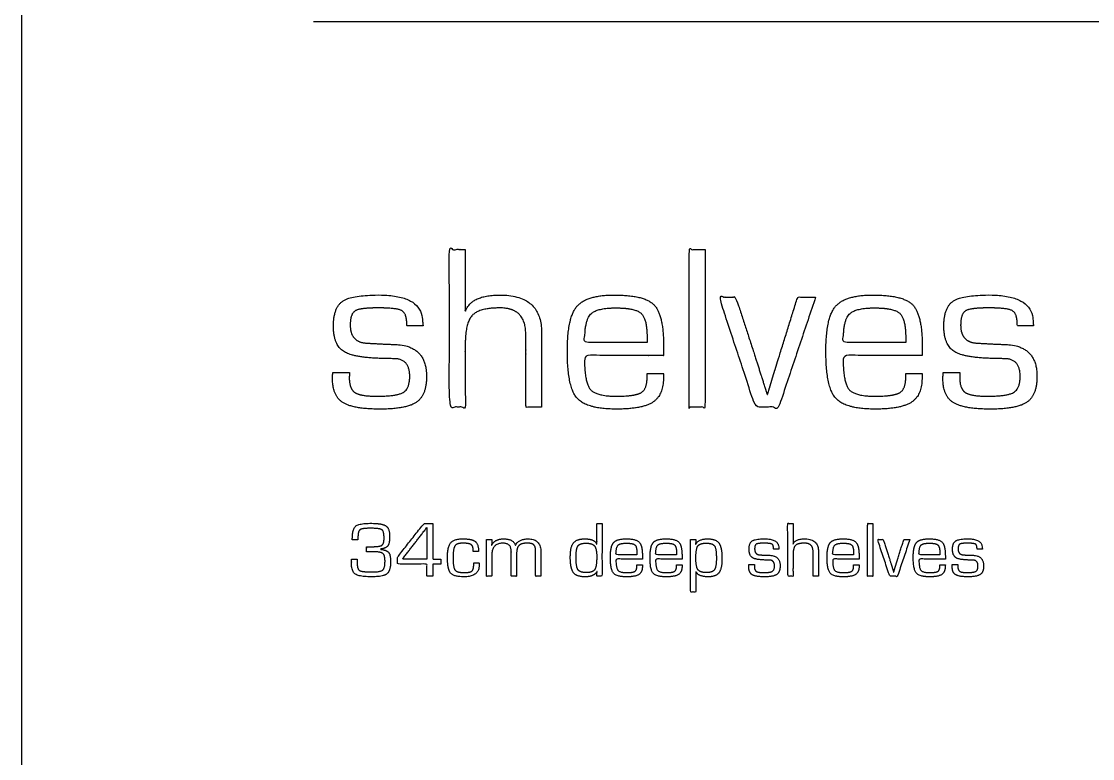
# Model space of a CAD drawing. Header units: millimetres. Extents: x -2385 to 1268, y -2691 to 4654.
# Drawn here: x -2336 to -1322, y 2230 to 2927 of the extents above; entities that cross this region are included whole.
import ezdxf

# ---------------------------------------------------------------- set-up
doc = ezdxf.new("R2010")
doc.units = ezdxf.units.MM
doc.header["$MEASUREMENT"] = 0
doc.layers.add('DEFAULT', color=7, linetype='Continuous')
doc.layers.add('LAYER 01', color=1, linetype='Continuous')

msp = doc.modelspace()

# ---------------------------------------------------------------- linework, layer by layer
at = {"layer": 'DEFAULT'}
msp.add_open_spline([(-2059.3, 2926.6, 5.2), (-884.3, 2926.6, 5.2), (290.7, 2926.6, 5.2)], degree=2, dxfattribs=at)
at = {"layer": 'LAYER 01'}
msp.add_lwpolyline([(-2335.8, 1532.4), (1267.8, 1532.4), (1267.8, 4654.2), (-2335.8, 4654.2), (-2335.8, 1532.4)], dxfattribs=at)
for points, knots in [([(-1915.9, 2711, 5.2), (-1923.4, 2711, 5.2), (-1930.9, 2711, 5.2), (-1930.9, 2636.4, 5.2), (-1930.9, 2561.9, 5.2), (-1923.4, 2561.9, 5.2), (-1915.9, 2561.9, 5.2), (-1915.9, 2591.2, 5.2), (-1915.9, 2620.5, 5.2), (-1915.9, 2641.5, 5.2), (-1909.3, 2648.6, 5.2), (-1902.7, 2655.7, 5.2), (-1883.1, 2655.7, 5.2), (-1858.7, 2655.7, 5.2), (-1858.7, 2631.4, 5.2), (-1858.7, 2629.9, 5.2), (-1858.7, 2628.4, 5.2), (-1858.7, 2595.2, 5.2), (-1858.7, 2561.9, 5.2), (-1851.2, 2561.9, 5.2), (-1843.7, 2561.9, 5.2), (-1843.7, 2595.2, 5.2), (-1843.7, 2628.4, 5.2), (-1843.7, 2630.5, 5.2), (-1843.7, 2632.7, 5.2), (-1843.7, 2667.9, 5.2), (-1883.1, 2667.9, 5.2), (-1909.8, 2667.9, 5.2), (-1915.6, 2652.9, 5.2), (-1915.7, 2653, 5.2), (-1915.9, 2653.1, 5.2), (-1915.9, 2682.1, 5.2), (-1915.9, 2711, 5.2)], [-16, -16, -16, -15, -15, -14, -14, -13, -13, -12, -12, -11, -11, -10, -10, -9, -9, -8, -8, -7, -7, -6, -6, -5, -5, -4, -4, -3, -3, -2, -2, -1, -1, 0, 0, 0]), ([(-1689, 2711, 5.2), (-1696.5, 2711, 5.2), (-1704, 2711, 5.2), (-1704, 2636.4, 5.2), (-1704, 2561.9, 5.2), (-1696.5, 2561.9, 5.2), (-1689, 2561.9, 5.2), (-1689, 2636.4, 5.2), (-1689, 2711, 5.2)], [-4, -4, -4, -3, -3, -2, -2, -1, -1, 0, 0, 0]), ([(-1955.8, 2638.8, 5.2), (-1956, 2640.7, 5.2), (-1956.2, 2642.6, 5.2), (-1956.2, 2667.9, 5.2), (-1997.5, 2667.9, 5.2), (-2023.3, 2667.9, 5.2), (-2031.9, 2662, 5.2), (-2040.6, 2656.1, 5.2), (-2040.6, 2638.3, 5.2), (-2040.6, 2619.6, 5.2), (-2029.5, 2613.7, 5.2), (-2018.5, 2607.7, 5.2), (-1983.5, 2607.7, 5.2), (-1968.4, 2607.7, 5.2), (-1968.4, 2591.1, 5.2), (-1968.4, 2579.5, 5.2), (-1974.4, 2575.9, 5.2), (-1980.4, 2572.2, 5.2), (-1999.5, 2572.2, 5.2), (-2015, 2572.2, 5.2), (-2020.3, 2575.7, 5.2), (-2025.6, 2579.2, 5.2), (-2025.6, 2589.7, 5.2), (-2025.5, 2592.2, 5.2), (-2025.5, 2594.7, 5.2), (-2033.4, 2594.7, 5.2), (-2041.2, 2594.7, 5.2), (-2041.4, 2591.9, 5.2), (-2041.5, 2589.1, 5.2), (-2041.5, 2572.5, 5.2), (-2031.8, 2566.3, 5.2), (-2022.1, 2560, 5.2), (-1996.4, 2560, 5.2), (-1971.3, 2560, 5.2), (-1961.9, 2566.6, 5.2), (-1952.5, 2573.3, 5.2), (-1952.5, 2591, 5.2), (-1952.5, 2619.5, 5.2), (-1981, 2621, 5.2), (-1988.9, 2621.4, 5.2), (-1996.7, 2621.7, 5.2), (-2003, 2622.1, 5.2), (-2009.2, 2622.4, 5.2), (-2024.7, 2623.2, 5.2), (-2024.7, 2639.4, 5.2), (-2024.7, 2650, 5.2), (-2020.1, 2652.9, 5.2), (-2015.5, 2655.7, 5.2), (-1998.4, 2655.7, 5.2), (-1980, 2655.7, 5.2), (-1975.5, 2652.9, 5.2), (-1971.1, 2650.2, 5.2), (-1971.1, 2638.8, 5.2), (-1963.5, 2638.8, 5.2), (-1955.8, 2638.8, 5.2)], [-27, -27, -27, -26, -26, -25, -25, -24, -24, -23, -23, -22, -22, -21, -21, -20, -20, -19, -19, -18, -18, -17, -17, -16, -16, -15, -15, -14, -14, -13, -13, -12, -12, -11, -11, -10, -10, -9, -9, -8, -8, -7, -7, -6, -6, -5, -5, -4, -4, -3, -3, -2, -2, -1, -1, 0, 0, 0]), ([(-1743.8, 2593.8, 5.2), (-1743.8, 2592.1, 5.2), (-1743.8, 2590.5, 5.2), (-1743.8, 2579.1, 5.2), (-1749.3, 2575.7, 5.2), (-1754.8, 2572.2, 5.2), (-1773.2, 2572.2, 5.2), (-1792.6, 2572.2, 5.2), (-1797.9, 2579, 5.2), (-1803.2, 2585.9, 5.2), (-1803.2, 2610.7, 5.2), (-1765.7, 2610.7, 5.2), (-1728.2, 2610.7, 5.2), (-1728.2, 2614.8, 5.2), (-1728.2, 2618.9, 5.2), (-1728.2, 2649.1, 5.2), (-1737.2, 2658.5, 5.2), (-1746.1, 2667.9, 5.2), (-1774.9, 2667.9, 5.2), (-1801.2, 2667.9, 5.2), (-1810.3, 2657.1, 5.2), (-1819.3, 2646.4, 5.2), (-1819.3, 2615, 5.2), (-1819.3, 2581.2, 5.2), (-1810.4, 2570.6, 5.2), (-1801.4, 2560, 5.2), (-1772.7, 2560, 5.2), (-1748.1, 2560, 5.2), (-1738.2, 2566.7, 5.2), (-1728.4, 2573.3, 5.2), (-1728.4, 2589.9, 5.2), (-1728.3, 2591.8, 5.2), (-1728.2, 2593.8, 5.2), (-1736, 2593.8, 5.2), (-1743.8, 2593.8, 5.2)], [-17, -17, -17, -16, -16, -15, -15, -14, -14, -13, -13, -12, -12, -11, -11, -10, -10, -9, -9, -8, -8, -7, -7, -6, -6, -5, -5, -4, -4, -3, -3, -2, -2, -1, -1, 0, 0, 0]), ([(-1584.4, 2666, 5.2), (-1592.9, 2666, 5.2), (-1601.4, 2666, 5.2), (-1610.3, 2637.6, 5.2), (-1619.1, 2609.2, 5.2), (-1621.9, 2600.3, 5.2), (-1624.6, 2591.5, 5.2), (-1625.9, 2587.1, 5.2), (-1627.2, 2582.6, 5.2), (-1628.6, 2578.2, 5.2), (-1629.9, 2573.8, 5.2), (-1630.1, 2573.8, 5.2), (-1630.3, 2573.8, 5.2), (-1631.7, 2578.2, 5.2), (-1633.1, 2582.7, 5.2), (-1634.5, 2587.2, 5.2), (-1635.9, 2591.6, 5.2), (-1638.7, 2600.5, 5.2), (-1641.6, 2609.4, 5.2), (-1650.8, 2637.7, 5.2), (-1660, 2666, 5.2), (-1667.9, 2666, 5.2), (-1675.7, 2666, 5.2), (-1658.5, 2613.9, 5.2), (-1641.2, 2561.9, 5.2), (-1630.2, 2561.9, 5.2), (-1619.3, 2561.9, 5.2), (-1601.9, 2613.9, 5.2), (-1584.4, 2666, 5.2)], [-14, -14, -14, -13, -13, -12, -12, -11, -11, -10, -10, -9, -9, -8, -8, -7, -7, -6, -6, -5, -5, -4, -4, -3, -3, -2, -2, -1, -1, 0, 0, 0]), ([(-1499.1, 2593.8, 5.2), (-1499.1, 2592.1, 5.2), (-1499.1, 2590.5, 5.2), (-1499.1, 2579.1, 5.2), (-1504.6, 2575.7, 5.2), (-1510.1, 2572.2, 5.2), (-1528.5, 2572.2, 5.2), (-1547.9, 2572.2, 5.2), (-1553.2, 2579, 5.2), (-1558.5, 2585.9, 5.2), (-1558.5, 2610.7, 5.2), (-1521, 2610.7, 5.2), (-1483.5, 2610.7, 5.2), (-1483.5, 2614.8, 5.2), (-1483.5, 2618.9, 5.2), (-1483.5, 2649.1, 5.2), (-1492.5, 2658.5, 5.2), (-1501.4, 2667.9, 5.2), (-1530.2, 2667.9, 5.2), (-1556.6, 2667.9, 5.2), (-1565.6, 2657.1, 5.2), (-1574.7, 2646.4, 5.2), (-1574.7, 2615, 5.2), (-1574.7, 2581.2, 5.2), (-1565.7, 2570.6, 5.2), (-1556.7, 2560, 5.2), (-1528, 2560, 5.2), (-1503.4, 2560, 5.2), (-1493.5, 2566.7, 5.2), (-1483.7, 2573.3, 5.2), (-1483.7, 2589.9, 5.2), (-1483.6, 2591.8, 5.2), (-1483.5, 2593.8, 5.2), (-1491.3, 2593.8, 5.2), (-1499.1, 2593.8, 5.2)], [-17, -17, -17, -16, -16, -15, -15, -14, -14, -13, -13, -12, -12, -11, -11, -10, -10, -9, -9, -8, -8, -7, -7, -6, -6, -5, -5, -4, -4, -3, -3, -2, -2, -1, -1, 0, 0, 0]), ([(-1378.3, 2638.8, 5.2), (-1378.5, 2640.7, 5.2), (-1378.7, 2642.6, 5.2), (-1378.7, 2667.9, 5.2), (-1420, 2667.9, 5.2), (-1445.8, 2667.9, 5.2), (-1454.4, 2662, 5.2), (-1463.1, 2656.1, 5.2), (-1463.1, 2638.3, 5.2), (-1463.1, 2619.6, 5.2), (-1452, 2613.7, 5.2), (-1441, 2607.7, 5.2), (-1406, 2607.7, 5.2), (-1390.9, 2607.7, 5.2), (-1390.9, 2591.1, 5.2), (-1390.9, 2579.5, 5.2), (-1396.9, 2575.9, 5.2), (-1402.9, 2572.2, 5.2), (-1422, 2572.2, 5.2), (-1437.5, 2572.2, 5.2), (-1442.8, 2575.7, 5.2), (-1448.1, 2579.2, 5.2), (-1448.1, 2589.7, 5.2), (-1448, 2592.2, 5.2), (-1448, 2594.7, 5.2), (-1455.9, 2594.7, 5.2), (-1463.7, 2594.7, 5.2), (-1463.9, 2591.9, 5.2), (-1464, 2589.1, 5.2), (-1464, 2572.5, 5.2), (-1454.3, 2566.3, 5.2), (-1444.6, 2560, 5.2), (-1418.9, 2560, 5.2), (-1393.8, 2560, 5.2), (-1384.4, 2566.6, 5.2), (-1375, 2573.3, 5.2), (-1375, 2591, 5.2), (-1375, 2619.5, 5.2), (-1403.5, 2621, 5.2), (-1411.4, 2621.4, 5.2), (-1419.2, 2621.7, 5.2), (-1425.5, 2622.1, 5.2), (-1431.7, 2622.4, 5.2), (-1447.2, 2623.2, 5.2), (-1447.2, 2639.4, 5.2), (-1447.2, 2650, 5.2), (-1442.6, 2652.9, 5.2), (-1438, 2655.7, 5.2), (-1420.9, 2655.7, 5.2), (-1402.5, 2655.7, 5.2), (-1398, 2652.9, 5.2), (-1393.6, 2650.2, 5.2), (-1393.6, 2638.8, 5.2), (-1386, 2638.8, 5.2), (-1378.3, 2638.8, 5.2)], [-27, -27, -27, -26, -26, -25, -25, -24, -24, -23, -23, -22, -22, -21, -21, -20, -20, -19, -19, -18, -18, -17, -17, -16, -16, -15, -15, -14, -14, -13, -13, -12, -12, -11, -11, -10, -10, -9, -9, -8, -8, -7, -7, -6, -6, -5, -5, -4, -4, -3, -3, -2, -2, -1, -1, 0, 0, 0]), ([(-1743.8, 2622.9, 5.2), (-1743.8, 2625.4, 5.2), (-1743.9, 2627.9, 5.2), (-1743.9, 2645.3, 5.2), (-1749.5, 2650.5, 5.2), (-1755, 2655.7, 5.2), (-1773.4, 2655.7, 5.2), (-1792, 2655.7, 5.2), (-1797.5, 2649.6, 5.2), (-1803, 2643.5, 5.2), (-1803, 2622.9, 5.2), (-1773.4, 2622.9, 5.2), (-1743.8, 2622.9, 5.2)], [0, 0, 0, 1, 1, 2, 2, 3, 3, 4, 4, 5, 5, 6, 6, 6]), ([(-1499.1, 2622.9, 5.2), (-1499.2, 2625.4, 5.2), (-1499.2, 2627.9, 5.2), (-1499.2, 2645.3, 5.2), (-1504.8, 2650.5, 5.2), (-1510.3, 2655.7, 5.2), (-1528.7, 2655.7, 5.2), (-1547.3, 2655.7, 5.2), (-1552.8, 2649.6, 5.2), (-1558.3, 2643.5, 5.2), (-1558.3, 2622.9, 5.2), (-1528.7, 2622.9, 5.2), (-1499.1, 2622.9, 5.2)], [0, 0, 0, 1, 1, 2, 2, 3, 3, 4, 4, 5, 5, 6, 6, 6]), ([(-1605.8, 2451.7), (-1608.3, 2451.7), (-1610.8, 2451.7), (-1610.8, 2426.8), (-1610.8, 2402), (-1608.3, 2402), (-1605.8, 2402), (-1605.8, 2411.7), (-1605.8, 2421.5), (-1605.8, 2428.5), (-1603.6, 2430.9), (-1601.4, 2433.2), (-1594.9, 2433.2), (-1586.8, 2433.2), (-1586.8, 2425.1), (-1586.8, 2424.6), (-1586.8, 2424.1), (-1586.8, 2413.1), (-1586.8, 2402), (-1584.3, 2402), (-1581.8, 2402), (-1581.8, 2413.1), (-1581.8, 2424.1), (-1581.8, 2424.9), (-1581.8, 2425.6), (-1581.8, 2437.3), (-1594.9, 2437.3), (-1603.8, 2437.3), (-1605.7, 2432.3), (-1605.8, 2432.3), (-1605.8, 2432.4), (-1605.8, 2442), (-1605.8, 2451.7)], [-16, -16, -16, -15, -15, -14, -14, -13, -13, -12, -12, -11, -11, -10, -10, -9, -9, -8, -8, -7, -7, -6, -6, -5, -5, -4, -4, -3, -3, -2, -2, -1, -1, 0, 0, 0]), ([(-1530.2, 2451.7), (-1532.7, 2451.7), (-1535.2, 2451.7), (-1535.2, 2426.8), (-1535.2, 2402), (-1532.7, 2402), (-1530.2, 2402), (-1530.2, 2426.8), (-1530.2, 2451.7)], [-4, -4, -4, -3, -3, -2, -2, -1, -1, 0, 0, 0]), ([(-2009.3, 2425.1), (-2008.2, 2425.1), (-2007.2, 2425.1), (-2004.8, 2425.1), (-2002.4, 2425.1), (-1995.8, 2425.1), (-1993.8, 2423.4), (-1991.8, 2421.7), (-1991.8, 2416.2), (-1991.8, 2409.5), (-1993.9, 2407.8), (-1995.9, 2406), (-2003.8, 2406), (-2013.8, 2406), (-2016, 2407.4), (-2018.2, 2408.8), (-2018.2, 2415.3), (-2018.2, 2416.8), (-2018.2, 2418.2), (-2020.9, 2418.2), (-2023.6, 2418.2), (-2023.6, 2416.7), (-2023.6, 2415.2), (-2023.6, 2406.7), (-2020, 2404), (-2016.3, 2401.4), (-2004.5, 2401.4), (-1993.6, 2401.4), (-1990, 2404.2), (-1986.5, 2407.1), (-1986.5, 2415.8), (-1986.5, 2422.1), (-1988.3, 2424.4), (-1990.2, 2426.7), (-1995.9, 2427.4), (-1995.9, 2427.6), (-1995.9, 2427.7), (-1990.8, 2428.3), (-1989.1, 2430.7), (-1987.4, 2433.1), (-1987.4, 2439.5), (-1987.4, 2447.1), (-1990.9, 2449.5), (-1994.4, 2452), (-2005.4, 2452), (-2016.1, 2452), (-2019.4, 2449.4), (-2022.7, 2446.7), (-2022.7, 2438.3), (-2022.8, 2437.3), (-2022.8, 2436.4), (-2020.1, 2436.4), (-2017.5, 2436.4), (-2017.4, 2437.4), (-2017.4, 2438.5), (-2017.4, 2444.5), (-2015.5, 2445.9), (-2013.6, 2447.3), (-2005.4, 2447.3), (-1996.6, 2447.3), (-1994.7, 2445.8), (-1992.7, 2444.4), (-1992.7, 2437.9), (-1992.7, 2432.3), (-1995, 2431), (-1997.2, 2429.8), (-2007.4, 2429.8), (-2008.3, 2429.8), (-2009.3, 2429.8), (-2009.3, 2427.5), (-2009.3, 2425.1)], [-35, -35, -35, -34, -34, -33, -33, -32, -32, -31, -31, -30, -30, -29, -29, -28, -28, -27, -27, -26, -26, -25, -25, -24, -24, -23, -23, -22, -22, -21, -21, -20, -20, -19, -19, -18, -18, -17, -17, -16, -16, -15, -15, -14, -14, -13, -13, -12, -12, -11, -11, -10, -10, -9, -9, -8, -8, -7, -7, -6, -6, -5, -5, -4, -4, -3, -3, -2, -2, -1, -1, 0, 0, 0]), ([(-1946.5, 2451.7), (-1950.8, 2451.7), (-1955.1, 2451.7), (-1967.5, 2435.9), (-1979.9, 2420.1), (-1979.9, 2416.8), (-1979.9, 2413.5), (-1966, 2413.5), (-1952.1, 2413.5), (-1952.1, 2407.8), (-1952.1, 2402), (-1949.3, 2402), (-1946.5, 2402), (-1946.5, 2407.8), (-1946.5, 2413.5), (-1942.7, 2413.5), (-1939, 2413.5), (-1939, 2415.9), (-1939, 2418.2), (-1942.7, 2418.2), (-1946.5, 2418.2), (-1946.5, 2434.9), (-1946.5, 2451.7)], [-11, -11, -11, -10, -10, -9, -9, -8, -8, -7, -7, -6, -6, -5, -5, -4, -4, -3, -3, -2, -2, -1, -1, 0, 0, 0]), ([(-1952.1, 2418.2), (-1952.1, 2433.1), (-1952.1, 2448), (-1952.1, 2448), (-1952.2, 2448), (-1963.7, 2433.1), (-1975.3, 2418.2), (-1963.7, 2418.2), (-1952.1, 2418.2)], [0, 0, 0, 1, 1, 2, 2, 3, 3, 4, 4, 4]), ([(-1786.5, 2451.7), (-1789, 2451.7), (-1791.5, 2451.7), (-1791.5, 2442), (-1791.5, 2432.3), (-1791.5, 2432.3), (-1791.6, 2432.3), (-1793.4, 2437.3), (-1802.9, 2437.3), (-1810.5, 2437.3), (-1813.5, 2433.5), (-1816.5, 2429.7), (-1816.5, 2419.8), (-1816.5, 2409.2), (-1813.5, 2405.3), (-1810.6, 2401.4), (-1802.5, 2401.4), (-1793.8, 2401.4), (-1791.3, 2406.5), (-1791.3, 2406.5), (-1791.2, 2406.5), (-1791.3, 2404.2), (-1791.5, 2402), (-1789, 2402), (-1786.5, 2402), (-1786.5, 2426.8), (-1786.5, 2451.7)], [-13, -13, -13, -12, -12, -11, -11, -10, -10, -9, -9, -8, -8, -7, -7, -6, -6, -5, -5, -4, -4, -3, -3, -2, -2, -1, -1, 0, 0, 0]), ([(-1907.8, 2414.5), (-1907.8, 2408.6), (-1909.4, 2407), (-1910.9, 2405.4), (-1916.8, 2405.4), (-1923.6, 2405.4), (-1925.5, 2407.8), (-1927.4, 2410.2), (-1927.4, 2419), (-1927.4, 2428), (-1925.7, 2430.6), (-1924.1, 2433.2), (-1918.3, 2433.2), (-1912.3, 2433.2), (-1910.3, 2431.8), (-1908.3, 2430.5), (-1908.3, 2426.3), (-1908.4, 2425.9), (-1908.4, 2425.4), (-1905.9, 2425.4), (-1903.3, 2425.4), (-1903.3, 2432.3), (-1906.4, 2434.8), (-1909.5, 2437.3), (-1918, 2437.3), (-1926.6, 2437.3), (-1929.6, 2433.6), (-1932.7, 2429.9), (-1932.7, 2419.5), (-1932.7, 2408.4), (-1929.7, 2404.9), (-1926.7, 2401.4), (-1917.3, 2401.4), (-1902.7, 2401.4), (-1902.7, 2412.6), (-1902.7, 2413.5), (-1902.7, 2414.5), (-1905.3, 2414.5), (-1907.8, 2414.5)], [-19, -19, -19, -18, -18, -17, -17, -16, -16, -15, -15, -14, -14, -13, -13, -12, -12, -11, -11, -10, -10, -9, -9, -8, -8, -7, -7, -6, -6, -5, -5, -4, -4, -3, -3, -2, -2, -1, -1, 0, 0, 0]), ([(-1895.8, 2436.7), (-1895.8, 2419.3), (-1895.8, 2402), (-1893.3, 2402), (-1890.8, 2402), (-1890.8, 2411.8), (-1890.8, 2421.7), (-1890.8, 2433.2), (-1880.3, 2433.2), (-1872.5, 2433.2), (-1872.5, 2426.2), (-1872.4, 2425.4), (-1872.4, 2424.7), (-1872.4, 2413.3), (-1872.4, 2402), (-1869.9, 2402), (-1867.4, 2402), (-1867.4, 2412), (-1867.4, 2422), (-1867.4, 2428.6), (-1865.2, 2430.9), (-1863.1, 2433.2), (-1857.1, 2433.2), (-1852.5, 2433.2), (-1850.9, 2431.5), (-1849.3, 2429.9), (-1849.3, 2425.1), (-1849.3, 2413.6), (-1849.3, 2402), (-1846.8, 2402), (-1844.3, 2402), (-1844.3, 2413.3), (-1844.3, 2424.7), (-1844.3, 2437.3), (-1856.5, 2437.3), (-1865.1, 2437.3), (-1868.4, 2431.3), (-1868.5, 2431.3), (-1868.5, 2431.3), (-1870.4, 2437.3), (-1879.4, 2437.3), (-1887.9, 2437.3), (-1890.8, 2431.3), (-1890.9, 2431.4), (-1890.9, 2431.4), (-1890.9, 2434.1), (-1890.8, 2436.7), (-1893.3, 2436.7), (-1895.8, 2436.7)], [-24, -24, -24, -23, -23, -22, -22, -21, -21, -20, -20, -19, -19, -18, -18, -17, -17, -16, -16, -15, -15, -14, -14, -13, -13, -12, -12, -11, -11, -10, -10, -9, -9, -8, -8, -7, -7, -6, -6, -5, -5, -4, -4, -3, -3, -2, -2, -1, -1, 0, 0, 0]), ([(-1801.7, 2433.2), (-1807.4, 2433.2), (-1809.3, 2430.6), (-1811.1, 2427.9), (-1811.1, 2419.9), (-1811.1, 2411), (-1809.3, 2408.2), (-1807.4, 2405.4), (-1801.6, 2405.4), (-1795.3, 2405.4), (-1793.4, 2408.2), (-1791.5, 2411), (-1791.5, 2420.4), (-1791.5, 2427.9), (-1793.6, 2430.6), (-1795.7, 2433.2), (-1801.7, 2433.2)], [0, 0, 0, 1, 1, 2, 2, 3, 3, 4, 4, 5, 5, 6, 6, 7, 7, 8, 8, 8]), ([(-1753.5, 2412.6), (-1753.5, 2412), (-1753.5, 2411.5), (-1753.5, 2407.7), (-1755.3, 2406.6), (-1757.1, 2405.4), (-1763.3, 2405.4), (-1769.7, 2405.4), (-1771.5, 2407.7), (-1773.3, 2410), (-1773.3, 2418.2), (-1760.8, 2418.2), (-1748.3, 2418.2), (-1748.3, 2419.6), (-1748.3, 2421), (-1748.3, 2431), (-1751.3, 2434.2), (-1754.2, 2437.3), (-1763.8, 2437.3), (-1772.6, 2437.3), (-1775.6, 2433.7), (-1778.6, 2430.1), (-1778.6, 2419.7), (-1778.6, 2408.4), (-1775.7, 2404.9), (-1772.7, 2401.4), (-1763.1, 2401.4), (-1754.9, 2401.4), (-1751.6, 2403.6), (-1748.3, 2405.8), (-1748.3, 2411.3), (-1748.3, 2412), (-1748.3, 2412.6), (-1750.9, 2412.6), (-1753.5, 2412.6)], [-17, -17, -17, -16, -16, -15, -15, -14, -14, -13, -13, -12, -12, -11, -11, -10, -10, -9, -9, -8, -8, -7, -7, -6, -6, -5, -5, -4, -4, -3, -3, -2, -2, -1, -1, 0, 0, 0]), ([(-1753.5, 2422.3), (-1753.5, 2423.1), (-1753.5, 2424), (-1753.5, 2429.8), (-1755.3, 2431.5), (-1757.2, 2433.2), (-1763.3, 2433.2), (-1769.5, 2433.2), (-1771.4, 2431.2), (-1773.2, 2429.2), (-1773.2, 2422.3), (-1763.3, 2422.3), (-1753.5, 2422.3)], [0, 0, 0, 1, 1, 2, 2, 3, 3, 4, 4, 5, 5, 6, 6, 6]), ([(-1716, 2412.6), (-1716, 2412), (-1716, 2411.5), (-1716, 2407.7), (-1717.8, 2406.6), (-1719.6, 2405.4), (-1725.8, 2405.4), (-1732.2, 2405.4), (-1734, 2407.7), (-1735.8, 2410), (-1735.8, 2418.2), (-1723.3, 2418.2), (-1710.8, 2418.2), (-1710.8, 2419.6), (-1710.8, 2421), (-1710.8, 2431), (-1713.8, 2434.2), (-1716.7, 2437.3), (-1726.3, 2437.3), (-1735.1, 2437.3), (-1738.1, 2433.7), (-1741.1, 2430.1), (-1741.1, 2419.7), (-1741.1, 2408.4), (-1738.2, 2404.9), (-1735.2, 2401.4), (-1725.6, 2401.4), (-1717.4, 2401.4), (-1714.1, 2403.6), (-1710.8, 2405.8), (-1710.8, 2411.3), (-1710.8, 2412), (-1710.8, 2412.6), (-1713.4, 2412.6), (-1716, 2412.6)], [-17, -17, -17, -16, -16, -15, -15, -14, -14, -13, -13, -12, -12, -11, -11, -10, -10, -9, -9, -8, -8, -7, -7, -6, -6, -5, -5, -4, -4, -3, -3, -2, -2, -1, -1, 0, 0, 0]), ([(-1716, 2422.3), (-1716, 2423.1), (-1716, 2424), (-1716, 2429.8), (-1717.8, 2431.5), (-1719.7, 2433.2), (-1725.8, 2433.2), (-1732, 2433.2), (-1733.9, 2431.2), (-1735.7, 2429.2), (-1735.7, 2422.3), (-1725.8, 2422.3), (-1716, 2422.3)], [0, 0, 0, 1, 1, 2, 2, 3, 3, 4, 4, 5, 5, 6, 6, 6]), ([(-1702.7, 2436.7), (-1702.7, 2411.8), (-1702.7, 2387), (-1700.2, 2387), (-1697.7, 2387), (-1697.7, 2396.5), (-1697.7, 2406.1), (-1697.7, 2406.1), (-1697.6, 2406.1), (-1694.9, 2401.4), (-1686.3, 2401.4), (-1678.9, 2401.4), (-1675.9, 2405.2), (-1673, 2409), (-1673, 2418.8), (-1673, 2429.4), (-1675.9, 2433.3), (-1678.8, 2437.3), (-1686.5, 2437.3), (-1695.2, 2437.3), (-1697.8, 2432.2), (-1697.9, 2432.2), (-1698, 2432.3), (-1697.8, 2434.5), (-1697.7, 2436.7), (-1700.2, 2436.7), (-1702.7, 2436.7)], [-13, -13, -13, -12, -12, -11, -11, -10, -10, -9, -9, -8, -8, -7, -7, -6, -6, -5, -5, -4, -4, -3, -3, -2, -2, -1, -1, 0, 0, 0]), ([(-1687.9, 2433.2), (-1694, 2433.2), (-1695.9, 2430.5), (-1697.7, 2427.9), (-1697.7, 2419), (-1697.7, 2410.8), (-1695.7, 2408.1), (-1693.7, 2405.4), (-1687.7, 2405.4), (-1682, 2405.4), (-1680.2, 2408), (-1678.3, 2410.7), (-1678.3, 2418.9), (-1678.3, 2427.9), (-1680.1, 2430.6), (-1681.9, 2433.2), (-1687.9, 2433.2)], [0, 0, 0, 1, 1, 2, 2, 3, 3, 4, 4, 5, 5, 6, 6, 7, 7, 8, 8, 8]), ([(-1619.1, 2427.6), (-1619.2, 2428.2), (-1619.3, 2428.9), (-1619.3, 2437.3), (-1633, 2437.3), (-1641.6, 2437.3), (-1644.5, 2435.3), (-1647.4, 2433.4), (-1647.4, 2427.4), (-1647.4, 2421.2), (-1643.7, 2419.2), (-1640, 2417.2), (-1628.3, 2417.2), (-1623.3, 2417.2), (-1623.3, 2411.7), (-1623.3, 2407.8), (-1625.3, 2406.6), (-1627.3, 2405.4), (-1633.7, 2405.4), (-1638.9, 2405.4), (-1640.6, 2406.6), (-1642.4, 2407.8), (-1642.4, 2411.2), (-1642.4, 2412.1), (-1642.3, 2412.9), (-1645, 2412.9), (-1647.6, 2412.9), (-1647.7, 2412), (-1647.7, 2411), (-1647.7, 2405.5), (-1644.5, 2403.4), (-1641.2, 2401.4), (-1632.7, 2401.4), (-1624.3, 2401.4), (-1621.2, 2403.6), (-1618, 2405.8), (-1618, 2411.7), (-1618, 2421.2), (-1627.5, 2421.7), (-1630.2, 2421.8), (-1632.8, 2421.9), (-1634.8, 2422), (-1636.9, 2422.1), (-1642.1, 2422.4), (-1642.1, 2427.8), (-1642.1, 2431.4), (-1640.5, 2432.3), (-1639, 2433.2), (-1633.3, 2433.2), (-1627.2, 2433.2), (-1625.7, 2432.3), (-1624.2, 2431.4), (-1624.2, 2427.6), (-1621.7, 2427.6), (-1619.1, 2427.6)], [-27, -27, -27, -26, -26, -25, -25, -24, -24, -23, -23, -22, -22, -21, -21, -20, -20, -19, -19, -18, -18, -17, -17, -16, -16, -15, -15, -14, -14, -13, -13, -12, -12, -11, -11, -10, -10, -9, -9, -8, -8, -7, -7, -6, -6, -5, -5, -4, -4, -3, -3, -2, -2, -1, -1, 0, 0, 0]), ([(-1548.5, 2412.6), (-1548.5, 2412), (-1548.5, 2411.5), (-1548.5, 2407.7), (-1550.3, 2406.6), (-1552.1, 2405.4), (-1558.3, 2405.4), (-1564.7, 2405.4), (-1566.5, 2407.7), (-1568.3, 2410), (-1568.3, 2418.2), (-1555.8, 2418.2), (-1543.3, 2418.2), (-1543.3, 2419.6), (-1543.3, 2421), (-1543.3, 2431), (-1546.3, 2434.2), (-1549.2, 2437.3), (-1558.8, 2437.3), (-1567.6, 2437.3), (-1570.6, 2433.7), (-1573.6, 2430.1), (-1573.6, 2419.7), (-1573.6, 2408.4), (-1570.7, 2404.9), (-1567.7, 2401.4), (-1558.1, 2401.4), (-1549.9, 2401.4), (-1546.6, 2403.6), (-1543.3, 2405.8), (-1543.3, 2411.3), (-1543.3, 2412), (-1543.3, 2412.6), (-1545.9, 2412.6), (-1548.5, 2412.6)], [-17, -17, -17, -16, -16, -15, -15, -14, -14, -13, -13, -12, -12, -11, -11, -10, -10, -9, -9, -8, -8, -7, -7, -6, -6, -5, -5, -4, -4, -3, -3, -2, -2, -1, -1, 0, 0, 0]), ([(-1548.5, 2422.3), (-1548.5, 2423.1), (-1548.5, 2424), (-1548.5, 2429.8), (-1550.3, 2431.5), (-1552.2, 2433.2), (-1558.3, 2433.2), (-1564.5, 2433.2), (-1566.4, 2431.2), (-1568.2, 2429.2), (-1568.2, 2422.3), (-1558.3, 2422.3), (-1548.5, 2422.3)], [0, 0, 0, 1, 1, 2, 2, 3, 3, 4, 4, 5, 5, 6, 6, 6]), ([(-1495.3, 2436.7), (-1498.2, 2436.7), (-1501, 2436.7), (-1503.9, 2427.2), (-1506.9, 2417.7), (-1507.8, 2414.8), (-1508.7, 2411.8), (-1509.2, 2410.4), (-1509.6, 2408.9), (-1510, 2407.4), (-1510.5, 2405.9), (-1510.6, 2405.9), (-1510.6, 2405.9), (-1511.1, 2407.4), (-1511.6, 2408.9), (-1512, 2410.4), (-1512.5, 2411.9), (-1513.4, 2414.8), (-1514.4, 2417.8), (-1517.5, 2427.2), (-1520.5, 2436.7), (-1523.2, 2436.7), (-1525.8, 2436.7), (-1520, 2419.3), (-1514.3, 2402), (-1510.6, 2402), (-1507, 2402), (-1501.1, 2419.3), (-1495.3, 2436.7)], [-14, -14, -14, -13, -13, -12, -12, -11, -11, -10, -10, -9, -9, -8, -8, -7, -7, -6, -6, -5, -5, -4, -4, -3, -3, -2, -2, -1, -1, 0, 0, 0]), ([(-1466.9, 2412.6), (-1466.9, 2412), (-1466.9, 2411.5), (-1466.9, 2407.7), (-1468.7, 2406.6), (-1470.6, 2405.4), (-1476.7, 2405.4), (-1483.2, 2405.4), (-1484.9, 2407.7), (-1486.7, 2410), (-1486.7, 2418.2), (-1474.2, 2418.2), (-1461.7, 2418.2), (-1461.7, 2419.6), (-1461.7, 2421), (-1461.7, 2431), (-1464.7, 2434.2), (-1467.7, 2437.3), (-1477.3, 2437.3), (-1486.1, 2437.3), (-1489.1, 2433.7), (-1492.1, 2430.1), (-1492.1, 2419.7), (-1492.1, 2408.4), (-1489.1, 2404.9), (-1486.1, 2401.4), (-1476.5, 2401.4), (-1468.3, 2401.4), (-1465, 2403.6), (-1461.8, 2405.8), (-1461.8, 2411.3), (-1461.7, 2412), (-1461.7, 2412.6), (-1464.3, 2412.6), (-1466.9, 2412.6)], [-17, -17, -17, -16, -16, -15, -15, -14, -14, -13, -13, -12, -12, -11, -11, -10, -10, -9, -9, -8, -8, -7, -7, -6, -6, -5, -5, -4, -4, -3, -3, -2, -2, -1, -1, 0, 0, 0]), ([(-1466.9, 2422.3), (-1466.9, 2423.1), (-1466.9, 2424), (-1466.9, 2429.8), (-1468.8, 2431.5), (-1470.6, 2433.2), (-1476.8, 2433.2), (-1483, 2433.2), (-1484.8, 2431.2), (-1486.6, 2429.2), (-1486.6, 2422.3), (-1476.8, 2422.3), (-1466.9, 2422.3)], [0, 0, 0, 1, 1, 2, 2, 3, 3, 4, 4, 5, 5, 6, 6, 6]), ([(-1426.6, 2427.6), (-1426.7, 2428.2), (-1426.8, 2428.9), (-1426.8, 2437.3), (-1440.5, 2437.3), (-1449.1, 2437.3), (-1452, 2435.3), (-1454.9, 2433.4), (-1454.9, 2427.4), (-1454.9, 2421.2), (-1451.2, 2419.2), (-1447.5, 2417.2), (-1435.8, 2417.2), (-1430.8, 2417.2), (-1430.8, 2411.7), (-1430.8, 2407.8), (-1432.8, 2406.6), (-1434.8, 2405.4), (-1441.2, 2405.4), (-1446.4, 2405.4), (-1448.1, 2406.6), (-1449.9, 2407.8), (-1449.9, 2411.2), (-1449.9, 2412.1), (-1449.8, 2412.9), (-1452.5, 2412.9), (-1455.1, 2412.9), (-1455.2, 2412), (-1455.2, 2411), (-1455.2, 2405.5), (-1452, 2403.4), (-1448.7, 2401.4), (-1440.2, 2401.4), (-1431.8, 2401.4), (-1428.7, 2403.6), (-1425.5, 2405.8), (-1425.5, 2411.7), (-1425.5, 2421.2), (-1435, 2421.7), (-1437.7, 2421.8), (-1440.3, 2421.9), (-1442.3, 2422), (-1444.4, 2422.1), (-1449.6, 2422.4), (-1449.6, 2427.8), (-1449.6, 2431.4), (-1448, 2432.3), (-1446.5, 2433.2), (-1440.8, 2433.2), (-1434.7, 2433.2), (-1433.2, 2432.3), (-1431.7, 2431.4), (-1431.7, 2427.6), (-1429.2, 2427.6), (-1426.6, 2427.6)], [-27, -27, -27, -26, -26, -25, -25, -24, -24, -23, -23, -22, -22, -21, -21, -20, -20, -19, -19, -18, -18, -17, -17, -16, -16, -15, -15, -14, -14, -13, -13, -12, -12, -11, -11, -10, -10, -9, -9, -8, -8, -7, -7, -6, -6, -5, -5, -4, -4, -3, -3, -2, -2, -1, -1, 0, 0, 0])]:
    msp.add_open_spline(points, degree=2, knots=knots, dxfattribs=at)

doc.saveas('drawing.dxf')
